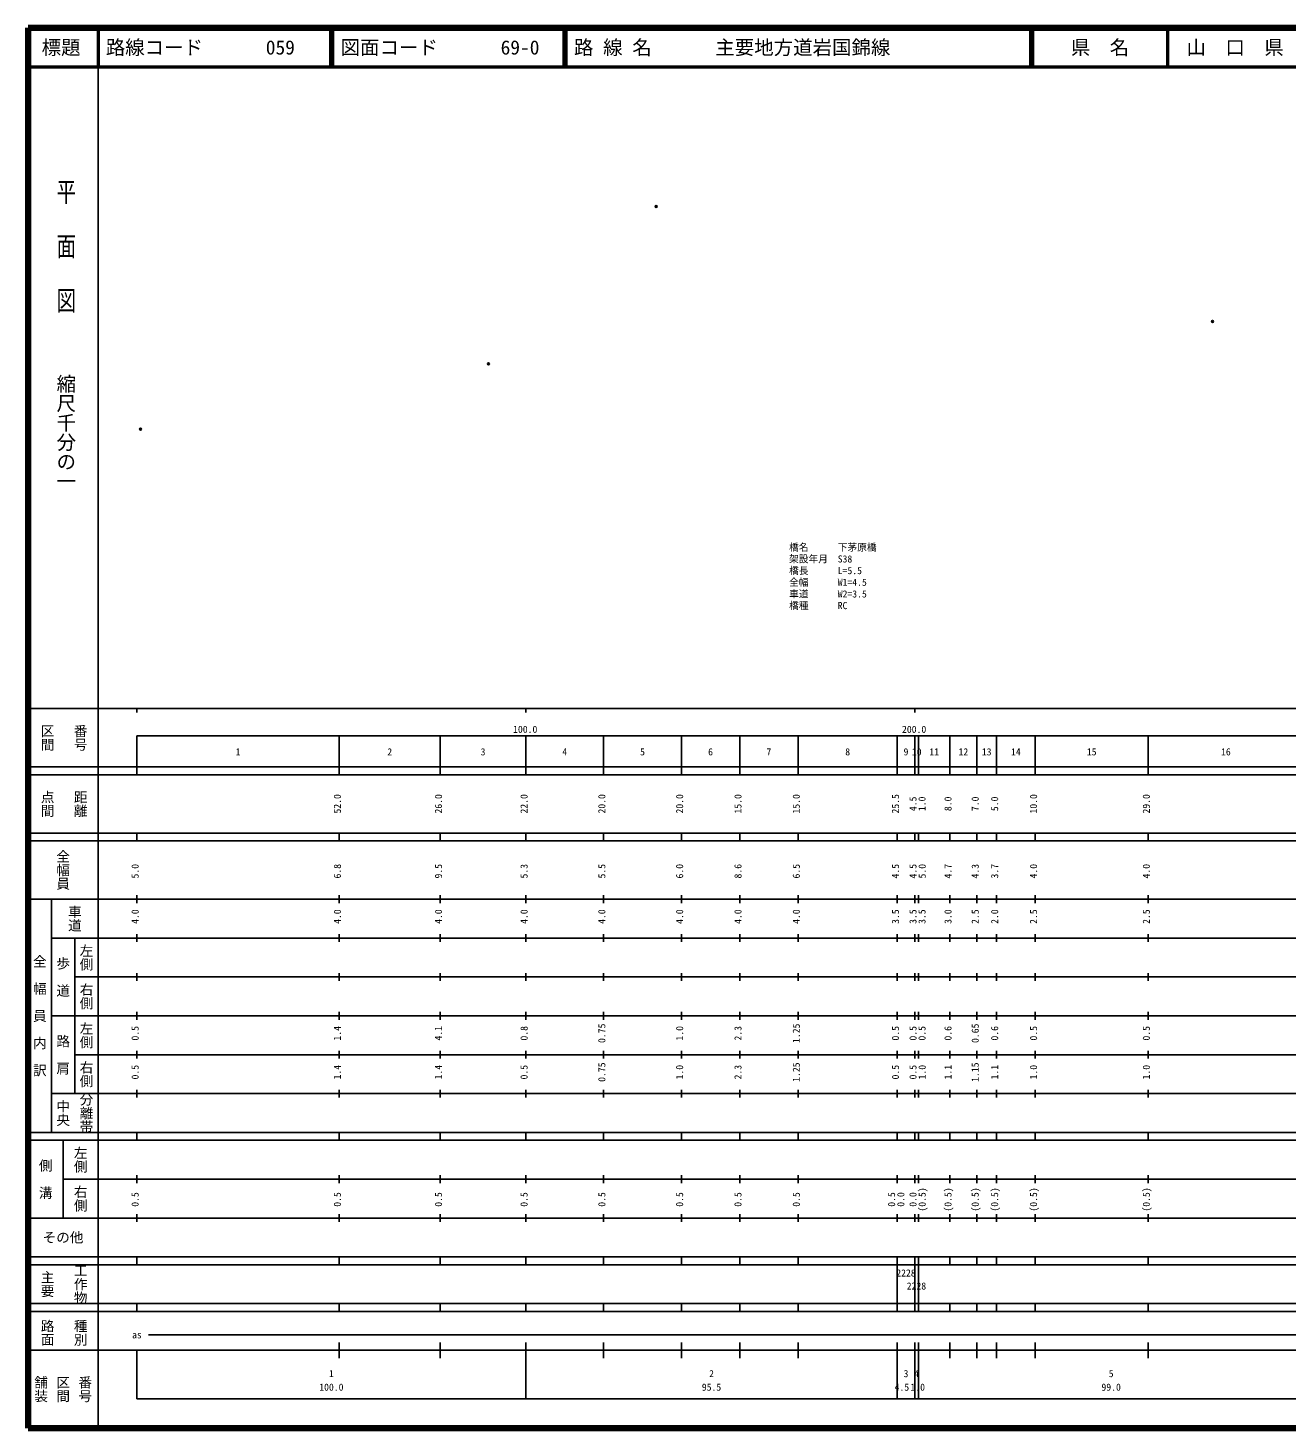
# Model space of a CAD drawing. Units: millimetres on the paper. Extents: x 40 to 680, y 20 to 380.
# Drawn here: x 40 to 363.7, y 20 to 380 of the extents above; entities that cross this region are included whole.
import ezdxf
from ezdxf.enums import TextEntityAlignment as Align

# ---------------------------------------------------------------- set-up
doc = ezdxf.new("R2010")
doc.units = ezdxf.units.MM
doc.header["$PDMODE"] = 32
doc.header["$PDSIZE"] = 0.5
for name, color, linetype in [('M-OTRS', 6, 'Continuous'), ('M-STR-HTXT', 7, 'Continuous'), ('M-TTL-TXT', 7, 'Continuous')]:
    doc.layers.add(name, color=color, linetype=linetype)
for name, color, linetype, lineweight in [('M-TTL', 2, 'Continuous', 140), ('M-TTL-BAND', 7, 'Continuous', 25), ('M-TTL-LINE', 7, 'Continuous', 50)]:
    doc.layers.add(name, color=color, linetype=linetype, lineweight=lineweight)
doc.styles.add('@ＭＳ ゴシック', font='')
doc.styles.add('ＭＳ ゴシック', font='')
doc.styles.get('@ＭＳ ゴシック').set_extended_font_data('@MS Gothic')
doc.styles.get('ＭＳ ゴシック').set_extended_font_data('MS Gothic')

msp = doc.modelspace()

# ---------------------------------------------------------------- linework, layer by layer
at = {"layer": 'M-OTRS'}
for p in [(201.543, 334.098), (344.581, 304.536), (158.385, 293.677), (68.954, 276.863)]:
    msp.add_point(p, dxfattribs=at)
at = {"layer": 'M-TTL'}
for p, q in [((40, 380), (40, 20)), ((680, 380), (40, 380)), ((40, 20), (680, 20))]:
    msp.add_line(p, q, dxfattribs=at)
at = {"layer": 'M-TTL-BAND'}
for p, q in [((58, 370), (58, 20)), ((40, 205), (579, 205)), ((68, 205), (68, 204)), ((168, 205), (168, 204)), ((268, 205), (268, 204)), ((68, 198), (579, 198)), ((68, 198), (68, 188)), ((120, 188), (120, 198)), ((146, 188), (146, 198)), ((168, 188), (168, 198)), ((188, 188), (188, 198)), ((208, 188), (208, 198)), ((223, 188), (223, 198)), ((238, 188), (238, 198)), ((263.5, 188), (263.5, 198)), ((268, 188), (268, 198)), ((269, 188), (269, 198)), ((277, 188), (277, 198)), ((284, 188), (284, 198)), ((289, 188), (289, 198)), ((299, 188), (299, 198)), ((328, 188), (328, 198)), ((40, 190), (579, 190)), ((40, 188), (579, 188)), ((40, 173), (579, 173)), ((68, 171), (68, 173)), ((120, 171), (120, 173)), ((146, 171), (146, 173)), ((168, 171), (168, 173)), ((188, 171), (188, 173)), ((208, 171), (208, 173)), ((223, 171), (223, 173)), ((238, 171), (238, 173)), ((263.5, 171), (263.5, 173)), ((268, 171), (268, 173)), ((269, 171), (269, 173)), ((277, 171), (277, 173)), ((284, 171), (284, 173)), ((289, 171), (289, 173)), ((299, 171), (299, 173)), ((328, 171), (328, 173)), ((40, 171), (579, 171)), ((40, 156), (579, 156)), ((46, 96), (46, 156)), ((68, 155), (68, 157)), ((120, 155), (120, 157)), ((146, 155), (146, 157)), ((168, 155), (168, 157)), ((188, 155), (188, 157)), ((208, 155), (208, 157)), ((223, 155), (223, 157)), ((238, 155), (238, 157)), ((263.5, 155), (263.5, 157)), ((268, 155), (268, 157)), ((269, 155), (269, 157)), ((277, 155), (277, 157)), ((284, 155), (284, 157)), ((289, 155), (289, 157)), ((299, 155), (299, 157)), ((328, 155), (328, 157)), ((46, 146), (579, 146)), ((52, 146), (52, 106)), ((68, 145), (68, 147)), ((120, 145), (120, 147)), ((146, 145), (146, 147)), ((168, 145), (168, 147)), ((188, 145), (188, 147)), ((208, 145), (208, 147)), ((223, 145), (223, 147)), ((238, 145), (238, 147)), ((263.5, 145), (263.5, 147)), ((268, 145), (268, 147)), ((269, 145), (269, 147)), ((277, 145), (277, 147)), ((284, 145), (284, 147)), ((289, 145), (289, 147)), ((299, 145), (299, 147)), ((328, 145), (328, 147)), ((68, 135), (68, 137)), ((120, 135), (120, 137)), ((146, 135), (146, 137)), ((168, 135), (168, 137)), ((188, 135), (188, 137)), ((208, 135), (208, 137)), ((223, 135), (223, 137)), ((238, 135), (238, 137)), ((263.5, 135), (263.5, 137)), ((268, 135), (268, 137)), ((269, 135), (269, 137)), ((277, 135), (277, 137)), ((284, 135), (284, 137)), ((289, 135), (289, 137)), ((299, 135), (299, 137)), ((328, 135), (328, 137)), ((52, 136), (579, 136)), ((46, 126), (579, 126)), ((68, 125), (68, 127)), ((120, 125), (120, 127)), ((146, 125), (146, 127)), ((168, 125), (168, 127)), ((188, 125), (188, 127)), ((208, 125), (208, 127)), ((223, 125), (223, 127)), ((238, 125), (238, 127)), ((263.5, 125), (263.5, 127)), ((268, 125), (268, 127)), ((269, 125), (269, 127)), ((277, 125), (277, 127)), ((284, 125), (284, 127)), ((289, 125), (289, 127)), ((299, 125), (299, 127)), ((328, 125), (328, 127)), ((52, 116), (579, 116)), ((68, 115), (68, 117)), ((120, 115), (120, 117)), ((146, 115), (146, 117)), ((168, 115), (168, 117)), ((188, 115), (188, 117)), ((208, 115), (208, 117)), ((223, 115), (223, 117)), ((238, 115), (238, 117)), ((263.5, 115), (263.5, 117)), ((268, 115), (268, 117)), ((269, 115), (269, 117)), ((277, 115), (277, 117)), ((284, 115), (284, 117)), ((289, 115), (289, 117)), ((299, 115), (299, 117)), ((328, 115), (328, 117)), ((46, 106), (579, 106)), ((68, 105), (68, 107)), ((120, 105), (120, 107)), ((146, 105), (146, 107)), ((168, 105), (168, 107)), ((188, 105), (188, 107)), ((208, 105), (208, 107)), ((223, 105), (223, 107)), ((238, 105), (238, 107)), ((263.5, 105), (263.5, 107)), ((268, 105), (268, 107)), ((269, 105), (269, 107)), ((277, 105), (277, 107)), ((284, 105), (284, 107)), ((289, 105), (289, 107)), ((299, 105), (299, 107)), ((328, 105), (328, 107)), ((40, 96), (579, 96)), ((40, 94), (579, 94)), ((49, 94), (49, 74)), ((68, 94), (68, 96)), ((120, 94), (120, 96)), ((146, 94), (146, 96)), ((168, 94), (168, 96)), ((188, 94), (188, 96)), ((208, 94), (208, 96)), ((223, 94), (223, 96)), ((238, 94), (238, 96)), ((263.5, 94), (263.5, 96)), ((268, 94), (268, 96)), ((269, 94), (269, 96)), ((277, 94), (277, 96)), ((284, 94), (284, 96)), ((289, 94), (289, 96)), ((299, 94), (299, 96)), ((328, 94), (328, 96)), ((49, 84), (579, 84)), ((68, 83), (68, 85)), ((120, 83), (120, 85)), ((146, 83), (146, 85)), ((168, 83), (168, 85)), ((188, 83), (188, 85)), ((208, 83), (208, 85)), ((223, 83), (223, 85)), ((238, 83), (238, 85)), ((263.5, 83), (263.5, 85)), ((268, 83), (268, 85)), ((269, 83), (269, 85)), ((277, 83), (277, 85)), ((284, 83), (284, 85)), ((289, 83), (289, 85)), ((299, 83), (299, 85)), ((328, 83), (328, 85)), ((40, 74), (579, 74)), ((68, 73), (68, 75)), ((120, 73), (120, 75)), ((146, 73), (146, 75)), ((168, 73), (168, 75)), ((188, 73), (188, 75)), ((208, 73), (208, 75)), ((223, 73), (223, 75)), ((238, 73), (238, 75)), ((263.5, 73), (263.5, 75)), ((268, 73), (268, 75)), ((269, 73), (269, 75)), ((277, 73), (277, 75)), ((284, 73), (284, 75)), ((289, 73), (289, 75)), ((299, 73), (299, 75)), ((328, 73), (328, 75)), ((40, 64), (579, 64)), ((40, 62), (579, 62)), ((68, 62), (68, 64)), ((120, 62), (120, 64)), ((146, 62), (146, 64)), ((168, 62), (168, 64)), ((188, 62), (188, 64)), ((208, 62), (208, 64)), ((223, 62), (223, 64)), ((238, 62), (238, 64)), ((263.5, 62), (263.5, 64)), ((263.5, 52), (263.5, 62)), ((268, 62), (268, 64)), ((268, 52), (268, 62)), ((269, 62), (269, 64)), ((269, 62), (269, 52)), ((277, 62), (277, 64)), ((284, 62), (284, 64)), ((289, 62), (289, 64)), ((299, 62), (299, 64)), ((328, 62), (328, 64)), ((40, 52), (579, 52)), ((68, 50), (68, 52)), ((120, 50), (120, 52)), ((146, 50), (146, 52)), ((168, 50), (168, 52)), ((188, 50), (188, 52)), ((208, 50), (208, 52)), ((223, 50), (223, 52)), ((238, 50), (238, 52)), ((263.5, 50), (263.5, 52)), ((268, 50), (268, 52)), ((269, 50), (269, 52)), ((277, 50), (277, 52)), ((284, 50), (284, 52)), ((289, 50), (289, 52)), ((299, 50), (299, 52)), ((328, 50), (328, 52)), ((40, 50), (579, 50)), ((71, 44), (565, 44)), ((40, 40), (579, 40)), ((68, 40), (68, 27.5)), ((120, 38), (120, 42)), ((146, 38), (146, 42)), ((168, 27.5), (168, 42)), ((188, 38), (188, 42)), ((208, 38), (208, 42)), ((223, 38), (223, 42)), ((238, 38), (238, 42)), ((263.5, 27.5), (263.5, 42)), ((268, 27.5), (268, 42)), ((269, 27.5), (269, 42)), ((277, 38), (277, 42)), ((284, 38), (284, 42)), ((289, 38), (289, 42)), ((299, 38), (299, 42)), ((328, 38), (328, 42)), ((68, 27.5), (579, 27.5))]:
    msp.add_line(p, q, dxfattribs=at)
at = {"layer": 'M-TTL-LINE'}
for p, q in [((58, 380), (58, 370)), ((117.75, 380), (117.75, 370)), ((118.25, 380), (118.25, 370)), ((177.75, 380), (177.75, 370)), ((178.25, 380), (178.25, 370)), ((297.75, 380), (297.75, 370)), ((298.25, 380), (298.25, 370)), ((333, 380), (333, 370)), ((40, 370), (680, 370))]:
    msp.add_line(p, q, dxfattribs=at)

# ---------------------------------------------------------------- texts
at = {"layer": 'M-STR-HTXT', "style": 'ＭＳ ゴシック'}
for s, p in [('橋名\u3000\u3000\u3000下茅原橋', (235.692, 245.009)), ('橋長\u3000\u3000\u3000L=5.5', (235.692, 239.009)), ('架設年月\u3000S38', (235.692, 242.009)), ('全幅\u3000\u3000\u3000W1=4.5', (235.692, 236.009)), ('車道\u3000\u3000\u3000W2=3.5', (235.692, 233.009)), ('橋種\u3000\u3000\u3000RC', (235.692, 230.009))]:
    msp.add_text(s, height=1.833, dxfattribs=at).set_placement(p, align=Align.BOTTOM_LEFT)
at = {"layer": 'M-TTL-BAND', "style": '@ＭＳ ゴシック', "width": 1.4}
msp.add_text('平  面  図', height=3.666, rotation=270, dxfattribs=at).set_placement((49.777, 306.475), align=Align.MIDDLE_RIGHT)
at = {"layer": 'M-TTL-BAND', "style": '@ＭＳ ゴシック'}
msp.add_text('縮尺千分の一', height=3.666, rotation=270, dxfattribs=at).set_placement((49.777, 261.03), align=Align.MIDDLE_RIGHT)
for s, p in [('区間', (45, 197.5)), ('番号', (53.5, 197.5)), ('点間', (45, 180.5)), ('距離', (53.5, 180.5)), ('全幅員', (49, 163.5)), ('車道', (52, 151)), ('左側', (55, 141)), ('全\u3000幅\u3000員\u3000内\u3000訳', (43, 126)), ('歩\u3000道', (49, 136)), ('右側', (55, 131)), ('左側', (55, 121)), ('路\u3000肩', (49, 116)), ('右側', (55, 111)), ('分離帯', (55, 101)), ('中央', (49, 101)), ('左側', (53.5, 89)), ('側\u3000溝', (44.5, 84)), ('右側', (53.5, 79)), ('工作物', (53.5, 57)), ('主要', (45, 57)), ('路面', (45, 44.5)), ('種別', (53.5, 44.5)), ('舗装', (43.333, 30)), ('区間', (49, 30)), ('番号', (54.667, 30))]:
    msp.add_text(s, height=2.566, rotation=270, dxfattribs=at).set_placement(p, align=Align.MIDDLE_CENTER)
at = {"layer": 'M-TTL-BAND', "style": 'ＭＳ ゴシック'}
for s, p in [('100.0', (167.844, 198.195)), ('200.0', (267.844, 198.195)), ('1', (94, 192.405)), ('2', (133, 192.405)), ('3', (157, 192.405)), ('4', (178, 192.405)), ('5', (198, 192.405)), ('6', (215.5, 192.405)), ('7', (230.5, 192.405)), ('8', (250.75, 192.405)), ('9', (265.75, 192.405)), ('10', (268.5, 192.405)), ('11', (273, 192.405)), ('12', (280.5, 192.405)), ('13', (286.5, 192.405)), ('14', (294, 192.405)), ('15', (313.5, 192.405)), ('16', (348, 192.405)), ('as', (68, 42.5)), ('1', (118, 32.523)), ('2', (215.75, 32.523)), ('3', (265.75, 32.523)), ('4', (268.5, 32.523)), ('5', (318.5, 32.523)), ('100.0', (118, 29.033)), ('95.5', (215.75, 29.033)), ('4.5', (264.696, 29.033)), ('1.0', (268.763, 29.033)), ('99.0', (318.5, 29.033))]:
    msp.add_text(s, height=1.833, dxfattribs=at).set_placement(p, align=Align.BOTTOM_CENTER)
for s, p in [('52.0', (121, 180.5)), ('26.0', (147, 180.5)), ('22.0', (169, 180.5)), ('20.0', (189, 180.5)), ('20.0', (209, 180.5)), ('15.0', (224, 180.5)), ('15.0', (239, 180.5)), ('25.5', (264.5, 180.5)), ('4.5', (269, 180.5)), ('1.0', (271.317, 180.5)), ('8.0', (278, 180.5)), ('7.0', (285, 180.5)), ('5.0', (290, 180.5)), ('10.0', (300, 180.5)), ('29.0', (329, 180.5)), ('5.0', (69, 163.174)), ('6.8', (121, 163.174)), ('9.5', (147, 163.174)), ('5.3', (169, 163.174)), ('5.5', (189, 163.174)), ('6.0', (209, 163.174)), ('8.6', (224, 163.174)), ('6.5', (239, 163.174)), ('4.5', (264.5, 163.174)), ('4.5', (269, 163.174)), ('4.5', (269, 163.174)), ('5.0', (271.37, 163.174)), ('4.7', (278, 163.174)), ('4.3', (285, 163.174)), ('3.7', (290, 163.174)), ('4.0', (300, 163.174)), ('4.0', (329, 163.174)), ('4.0', (69, 151.5)), ('4.0', (121, 151.5)), ('4.0', (147, 151.5)), ('4.0', (169, 151.5)), ('4.0', (189, 151.5)), ('4.0', (209, 151.5)), ('4.0', (224, 151.5)), ('4.0', (239, 151.5)), ('3.5', (264.5, 151.5)), ('3.5', (269, 151.5)), ('3.5', (271.317, 151.5)), ('3.0', (278, 151.5)), ('2.5', (285, 151.5)), ('2.0', (290, 151.5)), ('2.5', (300, 151.5)), ('2.5', (329, 151.5)), ('0.5', (69, 121.5)), ('1.4', (121, 121.5)), ('4.1', (147, 121.5)), ('0.8', (169, 121.5)), ('0.75', (189, 121.5)), ('1.0', (209, 121.5)), ('2.3', (224, 121.5)), ('1.25', (239, 121.5)), ('0.5', (264.5, 121.5)), ('0.5', (269, 121.5)), ('0.5', (271.317, 121.5)), ('0.6', (278, 121.5)), ('0.65', (285, 121.5)), ('0.6', (290, 121.5)), ('0.5', (300, 121.5)), ('0.5', (329, 121.5)), ('0.5', (69, 111.5)), ('1.4', (121, 111.5)), ('1.4', (147, 111.5)), ('0.5', (169, 111.5)), ('0.75', (189, 111.5)), ('1.0', (209, 111.5)), ('2.3', (224, 111.5)), ('1.25', (239, 111.5)), ('0.5', (264.5, 111.5)), ('0.5', (269, 111.5)), ('0.5', (269, 111.5)), ('1.0', (271.37, 111.5)), ('1.1', (278, 111.5)), ('1.15', (285, 111.5)), ('1.1', (290, 111.5)), ('1.0', (300, 111.5)), ('1.0', (329, 111.5)), ('0.5', (69, 78.764)), ('0.5', (121, 78.764)), ('0.5', (147, 78.764)), ('0.5', (169, 78.764)), ('0.5', (189, 78.764)), ('0.5', (209, 78.764)), ('0.5', (224, 78.764)), ('0.5', (239, 78.764)), ('0.5', (263.5, 78.764)), ('0.0', (265.87, 78.764)), ('0.0', (269, 78.764)), ('(0.5)', (271.37, 78.764)), ('(0.5)', (278, 78.764)), ('(0.5)', (285, 78.764)), ('(0.5)', (290, 78.764)), ('(0.5)', (300, 78.764)), ('(0.5)', (329, 78.764))]:
    msp.add_text(s, height=1.833, rotation=90, dxfattribs=at).set_placement(p, align=Align.BOTTOM_CENTER)
msp.add_text('その他', height=2.566, dxfattribs=at).set_placement((49, 69), align=Align.MIDDLE_CENTER)
for p in [(263.25, 58.405), (265.94, 55.054)]:
    msp.add_text('2228', height=1.833, dxfattribs=at).set_placement(p, align=Align.BOTTOM_LEFT)
at = {"layer": 'M-TTL-TXT', "style": 'ＭＳ ゴシック'}
for s, p in [('標題', (48.5, 375)), ('県\u3000名', (315.625, 375)), ('山\u3000口\u3000県', (350.375, 375))]:
    msp.add_text(s, height=3.666, dxfattribs=at).set_placement(p, align=Align.MIDDLE_CENTER)
for s, p in [('路線コード', (60, 375)), ('059', (101.142, 375)), ('図面コード', (120.38, 375)), ('69-0', (161.521, 375)), ('路 線 名', (180.38, 375)), ('主要地方道岩国錦線', (216.734, 375))]:
    msp.add_text(s, height=3.666, dxfattribs=at).set_placement(p, align=Align.MIDDLE_LEFT)

doc.saveas('drawing.dxf')
